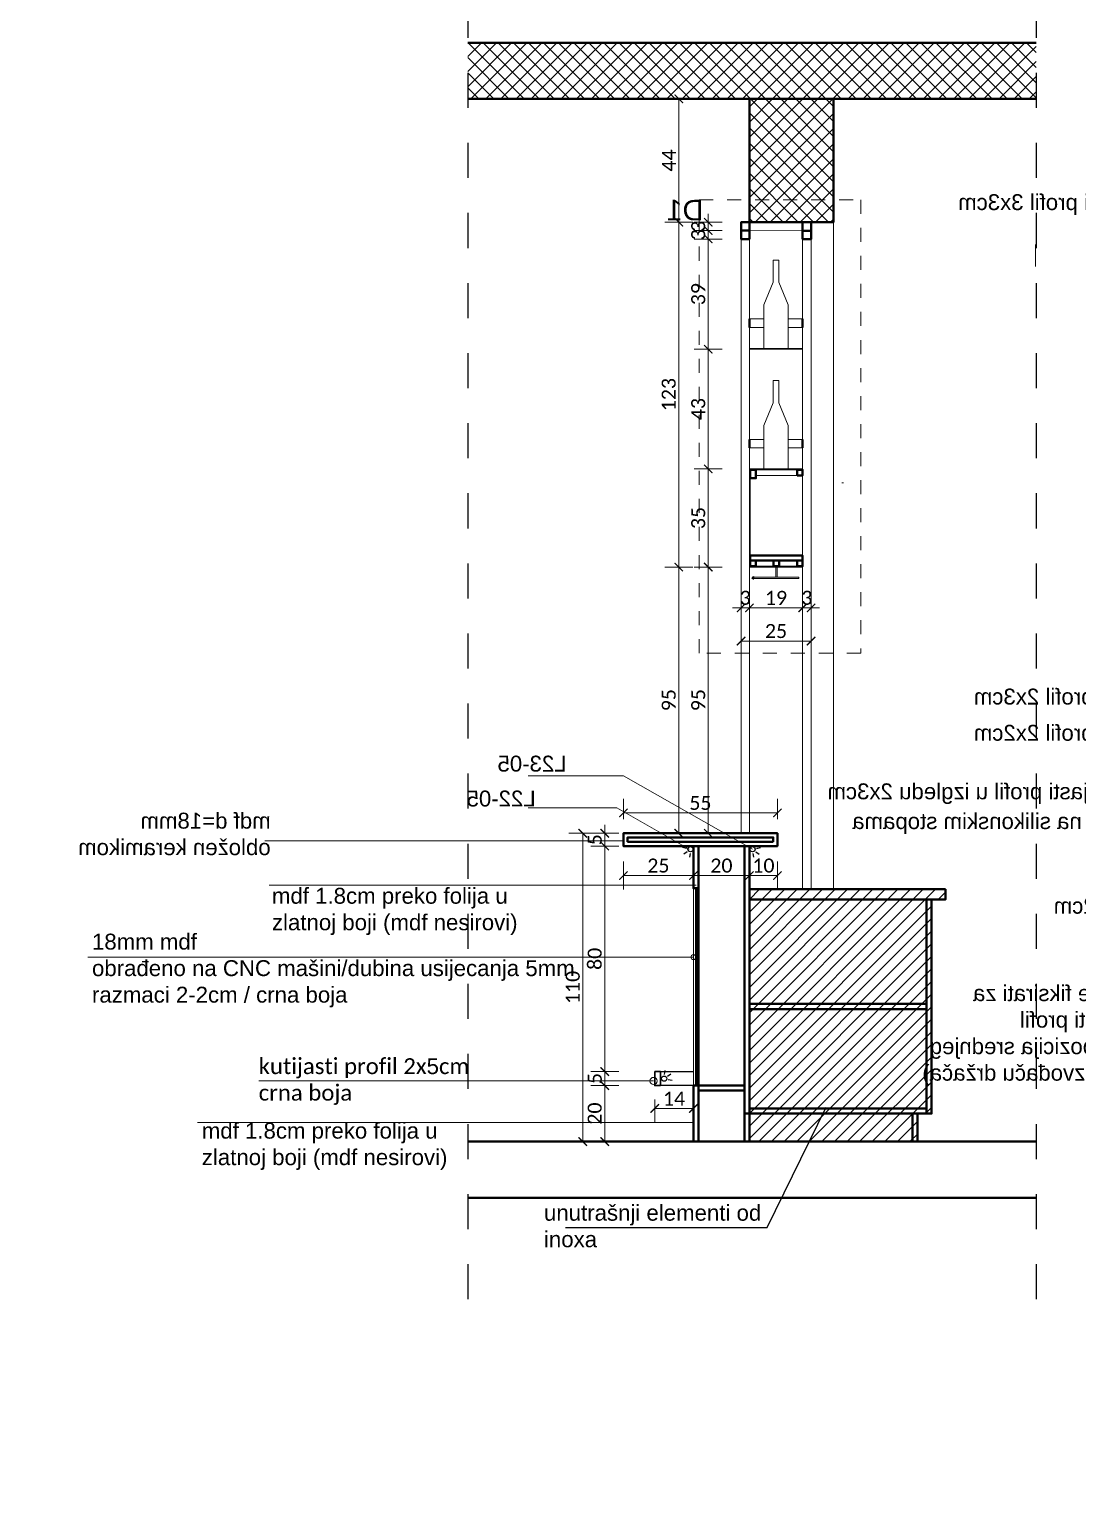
# Model space of a CAD drawing. Header units: centimetres. Extents: x -26724 to 60145, y -23645 to 6771.
# Drawn here: x -367 to 7, y 256 to 783 of the extents above; entities that cross this region are included whole.
import ezdxf

# ---------------------------------------------------------------- set-up
doc = ezdxf.new("R2010")
doc.units = ezdxf.units.CM
doc.linetypes.add('DALEKOVOD_VN', pattern=[5, 2.5, -2.5])
for name, color, linetype, lineweight in [('2.IZGLED', 7, 'Continuous', 13), ('4.KOTE', 88, 'Continuous', 15), ('zid', 7, 'Continuous', 40)]:
    doc.layers.add(name, color=color, linetype=linetype, lineweight=lineweight)
doc.layers.add('3.IZGLED 2', color=7, linetype='Continuous', lineweight=9, true_color=0x4a4a4a)
doc.layers.add('IZGLED 2', color=253, linetype='Continuous', lineweight=9, true_color=0x828282)
doc.layers.add('tekst', color=7, linetype='Continuous')
doc.layers.add('tekst @ 50', color=7, linetype='Continuous')
doc.styles.add('Notes', font='arial.ttf', dxfattribs={"height": 3})
doc.styles.get("Standard").update_dxf_attribs({"font": 'calibri.ttf'})
doc.dimstyles.new('ja 1 30 izgledi zidova', dxfattribs={"dimtxt": 5, "dimasz": 3, "dimexe": 5, "dimexo": 5, "dimgap": 1, "dimtad": 1, "dimdec": 0, "dimtxsty": 'Standard', "dimblk": 'ARCHTICK', "dimcen": 2.5, "dimclrd": 256, "dimclrt": 7, "dimadec": 0, "dimazin": 0, "dimtfac": 1, "dimtdec": 0, "dimtix": 1, "dimtmove": 1, "dimatfit": 3, "dimldrblk": 'ARCHTICK', "dimfxl": 5, "dimfxlon": 1, "dimlwd": 0, "dimlwe": 9, "dimarcsym": 0})
doc.dimstyles.new('ja 1 50', dxfattribs={"dimtxt": 10, "dimasz": 5, "dimexe": 5, "dimexo": 5, "dimgap": 1, "dimtad": 1, "dimdec": 0, "dimtxsty": 'Standard', "dimblk": 'ARCHTICK', "dimcen": 2.5, "dimclrd": 256, "dimclrt": 7, "dimadec": 0, "dimazin": 0, "dimtfac": 1, "dimtdec": 0, "dimtix": 1, "dimtmove": 1, "dimatfit": 3, "dimldrblk": 'ARCHTICK', "dimfxl": 10, "dimfxlon": 1, "dimlwd": 0, "dimlwe": 9, "dimarcsym": 0})
pattern_1 = [(45, (1527.2063, 0), (-2.694077, 2.694077), []), (135, (1527.2063, 0), (-2.694077, -2.694077), [])]

# ---------------------------------------------------------------- blocks, each defined once
blk = doc.blocks.new('_ArchTick')
at = {"color": 0, "linetype": 'ByBlock', "const_width": 0.15}
blk.add_lwpolyline([(-0.5, -0.5), (0.5, 0.5)], dxfattribs=at)
blk = doc.blocks.new('*D625')
at = {"layer": '4.KOTE', "color": 0, "lineweight": 9, "transparency": 16777216}
for p, q in [((-129.96, 591.26), (-139.96, 591.26)), ((-129.96, 496.29), (-139.96, 496.29))]:
    blk.add_line(p, q, dxfattribs=at)
at = {"layer": '4.KOTE', "lineweight": 0, "transparency": 16777216}
blk.add_line((-134.96, 496.29), (-134.96, 591.26), dxfattribs=at)
at = {"layer": 'Defpoints', "color": 0, "transparency": 16777216}
for p in [(-134.96, 591.26), (-107.56, 591.26), (-109.73, 496.29)]:
    blk.add_point(p, dxfattribs=at)
at = {"layer": '4.KOTE', "lineweight": 0, "transparency": 16777216, "xscale": 3, "yscale": 3, "zscale": 3}
for p, rotation in [((-134.96, 591.26), 90), ((-134.96, 496.29), 270)]:
    blk.add_blockref('_ArchTick', p, dxfattribs=dict(at, rotation=rotation))
at = {"layer": '4.KOTE', "color": 7, "transparency": 16777216, "insert": (-138.53, 543.78), "char_height": 5, "attachment_point": 5, "rotation": 90}
blk.add_mtext('95', dxfattribs=at)
blk = doc.blocks.new('*D626')
at = {"layer": '4.KOTE', "color": 0, "lineweight": 9, "transparency": 16777216}
for p, q in [((-129.96, 714.29), (-139.96, 714.29)), ((-129.96, 591.26), (-139.96, 591.26))]:
    blk.add_line(p, q, dxfattribs=at)
at = {"layer": '4.KOTE', "lineweight": 0, "transparency": 16777216}
blk.add_line((-134.96, 591.26), (-134.96, 714.29), dxfattribs=at)
at = {"layer": 'Defpoints', "color": 0, "transparency": 16777216}
for p in [(-134.96, 714.29), (-112.73, 714.29), (-107.56, 591.26)]:
    blk.add_point(p, dxfattribs=at)
at = {"layer": '4.KOTE', "lineweight": 0, "transparency": 16777216, "xscale": 3, "yscale": 3, "zscale": 3}
for p, rotation in [((-134.96, 714.29), 90), ((-134.96, 591.26), 270)]:
    blk.add_blockref('_ArchTick', p, dxfattribs=dict(at, rotation=rotation))
at = {"layer": '4.KOTE', "color": 7, "transparency": 16777216, "insert": (-138.53, 652.78), "char_height": 5, "attachment_point": 5, "rotation": 90}
blk.add_mtext('123', dxfattribs=at)
blk = doc.blocks.new('*D627')
at = {"layer": '4.KOTE', "color": 0, "lineweight": 9, "transparency": 16777216}
for p, q in [((-134.96, 758.29), (-139.96, 758.29)), ((-129.96, 714.29), (-139.96, 714.29))]:
    blk.add_line(p, q, dxfattribs=at)
at = {"layer": '4.KOTE', "lineweight": 0, "transparency": 16777216}
blk.add_line((-134.96, 714.29), (-134.96, 758.29), dxfattribs=at)
at = {"layer": 'Defpoints', "color": 0, "transparency": 16777216}
for p in [(-134.96, 758.29), (-130.42, 758.29), (-112.73, 714.29)]:
    blk.add_point(p, dxfattribs=at)
at = {"layer": '4.KOTE', "lineweight": 0, "transparency": 16777216, "xscale": 3, "yscale": 3, "zscale": 3}
for p, rotation in [((-134.96, 758.29), 90), ((-134.96, 714.29), 270)]:
    blk.add_blockref('_ArchTick', p, dxfattribs=dict(at, rotation=rotation))
at = {"layer": '4.KOTE', "color": 7, "transparency": 16777216, "insert": (-138.48, 736.29), "char_height": 5, "attachment_point": 5, "rotation": 90}
blk.add_mtext('44', dxfattribs=at)
blk = doc.blocks.new('*D624')
at = {"layer": '4.KOTE', "color": 0, "lineweight": 9, "transparency": 16777216}
for p, q in [((-166.38, 496.29), (-156.38, 496.29)), ((-166.38, 491.69), (-156.38, 491.69))]:
    blk.add_line(p, q, dxfattribs=at)
at = {"layer": '4.KOTE', "lineweight": 0, "transparency": 16777216}
for p, q in [((-161.38, 496.29), (-161.38, 499.29)), ((-161.38, 496.29), (-161.38, 491.69)), ((-161.38, 491.69), (-161.38, 488.69))]:
    blk.add_line(p, q, dxfattribs=at)
at = {"layer": 'Defpoints', "color": 0, "transparency": 16777216}
for p in [(-181.15, 496.29), (-180.4, 491.69), (-161.38, 491.69)]:
    blk.add_point(p, dxfattribs=at)
at = {"layer": '4.KOTE', "lineweight": 0, "transparency": 16777216, "xscale": 3, "yscale": 3, "zscale": 3}
for p, rotation in [((-161.38, 496.29), 270), ((-161.38, 491.69), 90)]:
    blk.add_blockref('_ArchTick', p, dxfattribs=dict(at, rotation=rotation))
at = {"layer": '4.KOTE', "color": 7, "transparency": 16777216, "insert": (-164.92, 493.99), "char_height": 5, "attachment_point": 5, "rotation": 90}
blk.add_mtext('5', dxfattribs=at)
blk = doc.blocks.new('*D628')
at = {"layer": '4.KOTE', "color": 0, "lineweight": 9, "transparency": 16777216}
for p, q in [((-154.73, 501.29), (-154.73, 508.56)), ((-99.73, 501.29), (-99.73, 508.56))]:
    blk.add_line(p, q, dxfattribs=at)
at = {"layer": '4.KOTE', "lineweight": 0, "transparency": 16777216}
blk.add_line((-154.73, 503.56), (-99.73, 503.56), dxfattribs=at)
at = {"layer": 'Defpoints', "color": 0, "transparency": 16777216}
for p in [(-99.73, 503.56), (-154.73, 496.29), (-99.73, 496.29)]:
    blk.add_point(p, dxfattribs=at)
at = {"layer": '4.KOTE', "lineweight": 0, "transparency": 16777216, "xscale": 3, "yscale": 3, "zscale": 3, "rotation": 180}
blk.add_blockref('_ArchTick', (-154.73, 503.56), dxfattribs=at)
at = {"layer": '4.KOTE', "lineweight": 0, "transparency": 16777216, "xscale": 3, "yscale": 3, "zscale": 3}
blk.add_blockref('_ArchTick', (-99.73, 503.56), dxfattribs=at)
at = {"layer": '4.KOTE', "color": 7, "transparency": 16777216, "insert": (-127.23, 507.1), "char_height": 5, "attachment_point": 5}
blk.add_mtext('55', dxfattribs=at)
blk = doc.blocks.new('*D629')
at = {"layer": '4.KOTE', "color": 0, "lineweight": 9, "transparency": 16777216}
for p, q in [((-159.73, 491.69), (-166.38, 491.69)), ((-156.38, 411.29), (-166.38, 411.29))]:
    blk.add_line(p, q, dxfattribs=at)
at = {"layer": '4.KOTE', "lineweight": 0, "transparency": 16777216}
blk.add_line((-161.38, 491.69), (-161.38, 411.29), dxfattribs=at)
at = {"layer": 'Defpoints', "color": 0, "transparency": 16777216}
for p in [(-154.73, 491.69), (-161.38, 411.29), (-143.53, 411.29)]:
    blk.add_point(p, dxfattribs=at)
at = {"layer": '4.KOTE', "lineweight": 0, "transparency": 16777216, "xscale": 3, "yscale": 3, "zscale": 3}
for p, rotation in [((-161.38, 491.69), 90), ((-161.38, 411.29), 270)]:
    blk.add_blockref('_ArchTick', p, dxfattribs=dict(at, rotation=rotation))
at = {"layer": '4.KOTE', "color": 7, "transparency": 16777216, "insert": (-164.95, 451.49), "char_height": 5, "attachment_point": 5, "rotation": 90}
blk.add_mtext('80', dxfattribs=at)
blk = doc.blocks.new('*D630')
at = {"layer": '4.KOTE', "color": 0, "lineweight": 9, "transparency": 16777216}
for p, q in [((-156.38, 411.29), (-166.38, 411.29)), ((-156.38, 406.29), (-166.38, 406.29))]:
    blk.add_line(p, q, dxfattribs=at)
at = {"layer": '4.KOTE', "lineweight": 0, "transparency": 16777216}
for p, q in [((-161.38, 411.29), (-161.38, 414.29)), ((-161.38, 411.29), (-161.38, 406.29)), ((-161.38, 406.29), (-161.38, 403.29))]:
    blk.add_line(p, q, dxfattribs=at)
at = {"layer": 'Defpoints', "color": 0, "transparency": 16777216}
for p in [(-143.53, 411.29), (-161.38, 406.29), (-141.53, 406.29)]:
    blk.add_point(p, dxfattribs=at)
at = {"layer": '4.KOTE', "lineweight": 0, "transparency": 16777216, "xscale": 3, "yscale": 3, "zscale": 3}
for p, rotation in [((-161.38, 411.29), 270), ((-161.38, 406.29), 90)]:
    blk.add_blockref('_ArchTick', p, dxfattribs=dict(at, rotation=rotation))
at = {"layer": '4.KOTE', "color": 7, "transparency": 16777216, "insert": (-164.92, 408.79), "char_height": 5, "attachment_point": 5, "rotation": 90}
blk.add_mtext('5', dxfattribs=at)
blk = doc.blocks.new('*D631')
at = {"layer": '4.KOTE', "color": 0, "lineweight": 9, "transparency": 16777216}
for p, q in [((-156.38, 406.29), (-166.38, 406.29)), ((-156.38, 386.29), (-166.38, 386.29))]:
    blk.add_line(p, q, dxfattribs=at)
at = {"layer": '4.KOTE', "lineweight": 0, "transparency": 16777216}
blk.add_line((-161.38, 406.29), (-161.38, 386.29), dxfattribs=at)
at = {"layer": 'Defpoints', "color": 0, "transparency": 16777216}
for p in [(-141.53, 406.29), (-161.38, 386.29), (-141.53, 386.29)]:
    blk.add_point(p, dxfattribs=at)
at = {"layer": '4.KOTE', "lineweight": 0, "transparency": 16777216, "xscale": 3, "yscale": 3, "zscale": 3}
for p, rotation in [((-161.38, 406.29), 90), ((-161.38, 386.29), 270)]:
    blk.add_blockref('_ArchTick', p, dxfattribs=dict(at, rotation=rotation))
at = {"layer": '4.KOTE', "color": 7, "transparency": 16777216, "insert": (-164.95, 396.29), "char_height": 5, "attachment_point": 5, "rotation": 90}
blk.add_mtext('20', dxfattribs=at)
blk = doc.blocks.new('*D632')
at = {"layer": '4.KOTE', "color": 0, "lineweight": 9, "transparency": 16777216}
for p, q in [((-143.53, 401.29), (-143.53, 393.12)), ((-129.73, 400.13), (-129.73, 393.12))]:
    blk.add_line(p, q, dxfattribs=at)
at = {"layer": '4.KOTE', "lineweight": 0, "transparency": 16777216}
blk.add_line((-143.53, 398.12), (-129.73, 398.12), dxfattribs=at)
at = {"layer": 'Defpoints', "color": 0, "transparency": 16777216}
for p in [(-143.53, 406.29), (-129.73, 405.13), (-129.73, 398.12)]:
    blk.add_point(p, dxfattribs=at)
at = {"layer": '4.KOTE', "lineweight": 0, "transparency": 16777216, "xscale": 3, "yscale": 3, "zscale": 3, "rotation": 180}
blk.add_blockref('_ArchTick', (-143.53, 398.12), dxfattribs=at)
at = {"layer": '4.KOTE', "lineweight": 0, "transparency": 16777216, "xscale": 3, "yscale": 3, "zscale": 3}
blk.add_blockref('_ArchTick', (-129.73, 398.12), dxfattribs=at)
at = {"layer": '4.KOTE', "color": 7, "transparency": 16777216, "insert": (-136.63, 401.64), "char_height": 5, "attachment_point": 5}
blk.add_mtext('14', dxfattribs=at)
blk = doc.blocks.new('*D633')
at = {"layer": '4.KOTE', "color": 0, "lineweight": 9, "transparency": 16777216}
for p, q in [((-154.73, 486.19), (-154.73, 476.19)), ((-129.73, 481.94), (-129.73, 476.19))]:
    blk.add_line(p, q, dxfattribs=at)
at = {"layer": '4.KOTE', "lineweight": 0, "transparency": 16777216}
blk.add_line((-154.73, 481.19), (-129.73, 481.19), dxfattribs=at)
at = {"layer": 'Defpoints', "color": 0, "transparency": 16777216}
for p in [(-154.73, 491.69), (-129.73, 486.94), (-129.73, 481.19)]:
    blk.add_point(p, dxfattribs=at)
at = {"layer": '4.KOTE', "lineweight": 0, "transparency": 16777216, "xscale": 3, "yscale": 3, "zscale": 3, "rotation": 180}
blk.add_blockref('_ArchTick', (-154.73, 481.19), dxfattribs=at)
at = {"layer": '4.KOTE', "lineweight": 0, "transparency": 16777216, "xscale": 3, "yscale": 3, "zscale": 3}
blk.add_blockref('_ArchTick', (-129.73, 481.19), dxfattribs=at)
at = {"layer": '4.KOTE', "color": 7, "transparency": 16777216, "insert": (-142.23, 484.75), "char_height": 5, "attachment_point": 5}
blk.add_mtext('25', dxfattribs=at)
blk = doc.blocks.new('*D634')
at = {"layer": '4.KOTE', "color": 0, "lineweight": 9, "transparency": 16777216}
for p, q in [((-129.73, 481.94), (-129.73, 476.19)), ((-109.73, 481.19), (-109.73, 476.19))]:
    blk.add_line(p, q, dxfattribs=at)
at = {"layer": '4.KOTE', "lineweight": 0, "transparency": 16777216}
blk.add_line((-129.73, 481.19), (-109.73, 481.19), dxfattribs=at)
at = {"layer": 'Defpoints', "color": 0, "transparency": 16777216}
for p in [(-129.73, 486.94), (-109.73, 485.68), (-109.73, 481.19)]:
    blk.add_point(p, dxfattribs=at)
at = {"layer": '4.KOTE', "lineweight": 0, "transparency": 16777216, "xscale": 3, "yscale": 3, "zscale": 3, "rotation": 180}
blk.add_blockref('_ArchTick', (-129.73, 481.19), dxfattribs=at)
at = {"layer": '4.KOTE', "lineweight": 0, "transparency": 16777216, "xscale": 3, "yscale": 3, "zscale": 3}
blk.add_blockref('_ArchTick', (-109.73, 481.19), dxfattribs=at)
at = {"layer": '4.KOTE', "color": 7, "transparency": 16777216, "insert": (-119.73, 484.75), "char_height": 5, "attachment_point": 5}
blk.add_mtext('20', dxfattribs=at)
blk = doc.blocks.new('*D635')
at = {"layer": '4.KOTE', "color": 0, "lineweight": 9, "transparency": 16777216}
for p, q in [((-99.73, 486.19), (-99.73, 476.19)), ((-109.73, 481.19), (-109.73, 476.19))]:
    blk.add_line(p, q, dxfattribs=at)
at = {"layer": '4.KOTE', "lineweight": 0, "transparency": 16777216}
blk.add_line((-109.73, 481.19), (-99.73, 481.19), dxfattribs=at)
at = {"layer": 'Defpoints', "color": 0, "transparency": 16777216}
for p in [(-99.73, 491.69), (-109.73, 485.68), (-99.73, 481.19)]:
    blk.add_point(p, dxfattribs=at)
at = {"layer": '4.KOTE', "lineweight": 0, "transparency": 16777216, "xscale": 3, "yscale": 3, "zscale": 3, "rotation": 180}
blk.add_blockref('_ArchTick', (-109.73, 481.19), dxfattribs=at)
at = {"layer": '4.KOTE', "lineweight": 0, "transparency": 16777216, "xscale": 3, "yscale": 3, "zscale": 3}
blk.add_blockref('_ArchTick', (-99.73, 481.19), dxfattribs=at)
at = {"layer": '4.KOTE', "color": 7, "transparency": 16777216, "insert": (-104.73, 484.75), "char_height": 5, "attachment_point": 5}
blk.add_mtext('10', dxfattribs=at)
blk = doc.blocks.new('*D636')
at = {"layer": '4.KOTE', "lineweight": 0, "transparency": 16777216}
for p, q in [((-112.73, 576.7), (-115.73, 576.7)), ((-112.73, 576.7), (-109.73, 576.7)), ((-109.73, 576.7), (-106.73, 576.7))]:
    blk.add_line(p, q, dxfattribs=at)
at = {"layer": '4.KOTE', "color": 0, "lineweight": 9, "transparency": 16777216}
for p, q in [((-112.73, 576.7), (-112.73, 571.7)), ((-109.73, 576.7), (-109.73, 571.7))]:
    blk.add_line(p, q, dxfattribs=at)
at = {"layer": 'Defpoints', "color": 0, "transparency": 16777216}
for p in [(-112.73, 580.5), (-109.73, 580.5), (-109.73, 576.7)]:
    blk.add_point(p, dxfattribs=at)
at = {"layer": '4.KOTE', "lineweight": 0, "transparency": 16777216, "xscale": 3, "yscale": 3, "zscale": 3}
blk.add_blockref('_ArchTick', (-112.73, 576.7), dxfattribs=at)
at = {"layer": '4.KOTE', "lineweight": 0, "transparency": 16777216, "xscale": 3, "yscale": 3, "zscale": 3, "rotation": 180}
blk.add_blockref('_ArchTick', (-109.73, 576.7), dxfattribs=at)
at = {"layer": '4.KOTE', "color": 7, "transparency": 16777216, "insert": (-111.23, 580.27), "char_height": 5, "attachment_point": 5}
blk.add_mtext('3', dxfattribs=at)
blk = doc.blocks.new('*D637')
at = {"layer": '4.KOTE', "color": 0, "lineweight": 9, "transparency": 16777216}
for p, q in [((-109.73, 576.7), (-109.73, 571.7)), ((-90.73, 576.7), (-90.73, 571.7))]:
    blk.add_line(p, q, dxfattribs=at)
at = {"layer": '4.KOTE', "lineweight": 0, "transparency": 16777216}
blk.add_line((-109.73, 576.7), (-90.73, 576.7), dxfattribs=at)
at = {"layer": 'Defpoints', "color": 0, "transparency": 16777216}
for p in [(-109.73, 580.5), (-90.73, 577.5), (-90.73, 576.7)]:
    blk.add_point(p, dxfattribs=at)
at = {"layer": '4.KOTE', "lineweight": 0, "transparency": 16777216, "xscale": 3, "yscale": 3, "zscale": 3, "rotation": 180}
blk.add_blockref('_ArchTick', (-109.73, 576.7), dxfattribs=at)
at = {"layer": '4.KOTE', "lineweight": 0, "transparency": 16777216, "xscale": 3, "yscale": 3, "zscale": 3}
blk.add_blockref('_ArchTick', (-90.73, 576.7), dxfattribs=at)
at = {"layer": '4.KOTE', "color": 7, "transparency": 16777216, "insert": (-100.23, 580.27), "char_height": 5, "attachment_point": 5}
blk.add_mtext('19', dxfattribs=at)
blk = doc.blocks.new('*D638')
at = {"layer": '4.KOTE', "lineweight": 0, "transparency": 16777216}
for p, q in [((-90.73, 576.7), (-93.73, 576.7)), ((-90.73, 576.7), (-87.73, 576.7)), ((-87.73, 576.7), (-84.73, 576.7))]:
    blk.add_line(p, q, dxfattribs=at)
at = {"layer": '4.KOTE', "color": 0, "lineweight": 9, "transparency": 16777216}
for p, q in [((-90.73, 576.7), (-90.73, 571.7)), ((-87.73, 576.7), (-87.73, 571.7))]:
    blk.add_line(p, q, dxfattribs=at)
at = {"layer": 'Defpoints', "color": 0, "transparency": 16777216}
for p in [(-90.73, 577.5), (-87.73, 577.56), (-87.73, 576.7)]:
    blk.add_point(p, dxfattribs=at)
at = {"layer": '4.KOTE', "lineweight": 0, "transparency": 16777216, "xscale": 3, "yscale": 3, "zscale": 3}
blk.add_blockref('_ArchTick', (-90.73, 576.7), dxfattribs=at)
at = {"layer": '4.KOTE', "lineweight": 0, "transparency": 16777216, "xscale": 3, "yscale": 3, "zscale": 3, "rotation": 180}
blk.add_blockref('_ArchTick', (-87.73, 576.7), dxfattribs=at)
at = {"layer": '4.KOTE', "color": 7, "transparency": 16777216, "insert": (-89.23, 580.27), "char_height": 5, "attachment_point": 5}
blk.add_mtext('3', dxfattribs=at)
blk = doc.blocks.new('*D639')
at = {"layer": '4.KOTE', "color": 0, "lineweight": 9, "transparency": 16777216}
for p, q in [((-112.73, 564.85), (-112.73, 569.85)), ((-87.73, 564.85), (-87.73, 569.85))]:
    blk.add_line(p, q, dxfattribs=at)
at = {"layer": '4.KOTE', "lineweight": 0, "transparency": 16777216}
blk.add_line((-87.73, 564.85), (-112.73, 564.85), dxfattribs=at)
at = {"layer": 'Defpoints', "color": 0, "transparency": 16777216}
for p in [(-112.73, 564.85), (-112.73, 560.27), (-87.73, 560.27)]:
    blk.add_point(p, dxfattribs=at)
at = {"layer": '4.KOTE', "lineweight": 0, "transparency": 16777216, "xscale": 3, "yscale": 3, "zscale": 3, "rotation": 180}
blk.add_blockref('_ArchTick', (-112.73, 564.85), dxfattribs=at)
at = {"layer": '4.KOTE', "lineweight": 0, "transparency": 16777216, "xscale": 3, "yscale": 3, "zscale": 3}
blk.add_blockref('_ArchTick', (-87.73, 564.85), dxfattribs=at)
at = {"layer": '4.KOTE', "color": 7, "transparency": 16777216, "insert": (-100.23, 568.41), "char_height": 5, "attachment_point": 5}
blk.add_mtext('25', dxfattribs=at)
blk = doc.blocks.new('*D640')
at = {"layer": '4.KOTE', "color": 0, "lineweight": 9, "transparency": 16777216}
for p, q in [((-119.43, 626.26), (-129.43, 626.26)), ((-119.43, 591.26), (-129.43, 591.26))]:
    blk.add_line(p, q, dxfattribs=at)
at = {"layer": '4.KOTE', "lineweight": 0, "transparency": 16777216}
blk.add_line((-124.43, 591.26), (-124.43, 626.26), dxfattribs=at)
at = {"layer": 'Defpoints', "color": 0, "transparency": 16777216}
for p in [(-124.43, 626.26), (-109.73, 626.26), (-109.73, 591.26)]:
    blk.add_point(p, dxfattribs=at)
at = {"layer": '4.KOTE', "lineweight": 0, "transparency": 16777216, "xscale": 3, "yscale": 3, "zscale": 3}
for p, rotation in [((-124.43, 626.26), 90), ((-124.43, 591.26), 270)]:
    blk.add_blockref('_ArchTick', p, dxfattribs=dict(at, rotation=rotation))
at = {"layer": '4.KOTE', "color": 7, "transparency": 16777216, "insert": (-127.99, 608.76), "char_height": 5, "attachment_point": 5, "rotation": 90}
blk.add_mtext('35', dxfattribs=at)
blk = doc.blocks.new('*D641')
at = {"layer": '4.KOTE', "color": 0, "lineweight": 9, "transparency": 16777216}
for p, q in [((-119.43, 668.96), (-129.43, 668.96)), ((-119.43, 626.26), (-129.43, 626.26))]:
    blk.add_line(p, q, dxfattribs=at)
at = {"layer": '4.KOTE', "lineweight": 0, "transparency": 16777216}
blk.add_line((-124.43, 626.26), (-124.43, 668.96), dxfattribs=at)
at = {"layer": 'Defpoints', "color": 0, "transparency": 16777216}
for p in [(-124.43, 668.96), (-109.73, 668.96), (-109.73, 626.26)]:
    blk.add_point(p, dxfattribs=at)
at = {"layer": '4.KOTE', "lineweight": 0, "transparency": 16777216, "xscale": 3, "yscale": 3, "zscale": 3}
for p, rotation in [((-124.43, 668.96), 90), ((-124.43, 626.26), 270)]:
    blk.add_blockref('_ArchTick', p, dxfattribs=dict(at, rotation=rotation))
at = {"layer": '4.KOTE', "color": 7, "transparency": 16777216, "insert": (-127.99, 647.61), "char_height": 5, "attachment_point": 5, "rotation": 90}
blk.add_mtext('43', dxfattribs=at)
blk = doc.blocks.new('*D642')
at = {"layer": '4.KOTE', "lineweight": 0, "transparency": 16777216}
for p, q in [((-124.43, 714.29), (-124.43, 717.29)), ((-124.43, 714.29), (-124.43, 711.29)), ((-124.43, 711.29), (-124.43, 708.29))]:
    blk.add_line(p, q, dxfattribs=at)
at = {"layer": '4.KOTE', "color": 0, "lineweight": 9, "transparency": 16777216}
for p, q in [((-119.43, 714.29), (-129.43, 714.29)), ((-119.43, 711.29), (-129.43, 711.29))]:
    blk.add_line(p, q, dxfattribs=at)
at = {"layer": 'Defpoints', "color": 0, "transparency": 16777216}
for p in [(-112.73, 714.29), (-124.43, 711.29), (-112.73, 711.29)]:
    blk.add_point(p, dxfattribs=at)
at = {"layer": '4.KOTE', "lineweight": 0, "transparency": 16777216, "xscale": 3, "yscale": 3, "zscale": 3}
for p, rotation in [((-124.43, 714.29), 270), ((-124.43, 711.29), 90)]:
    blk.add_blockref('_ArchTick', p, dxfattribs=dict(at, rotation=rotation))
at = {"layer": '4.KOTE', "color": 7, "transparency": 16777216, "insert": (-127.99, 712.79), "char_height": 5, "attachment_point": 5, "rotation": 90}
blk.add_mtext('3', dxfattribs=at)
blk = doc.blocks.new('*D643')
at = {"layer": '4.KOTE', "color": 0, "lineweight": 9, "transparency": 16777216}
for p, q in [((-119.43, 591.26), (-129.43, 591.26)), ((-119.43, 496.29), (-129.43, 496.29))]:
    blk.add_line(p, q, dxfattribs=at)
at = {"layer": '4.KOTE', "lineweight": 0, "transparency": 16777216}
blk.add_line((-124.43, 591.26), (-124.43, 496.29), dxfattribs=at)
at = {"layer": 'Defpoints', "color": 0, "transparency": 16777216}
for p in [(-109.73, 591.26), (-124.43, 496.29), (-112.73, 496.29)]:
    blk.add_point(p, dxfattribs=at)
at = {"layer": '4.KOTE', "lineweight": 0, "transparency": 16777216, "xscale": 3, "yscale": 3, "zscale": 3}
for p, rotation in [((-124.43, 591.26), 90), ((-124.43, 496.29), 270)]:
    blk.add_blockref('_ArchTick', p, dxfattribs=dict(at, rotation=rotation))
at = {"layer": '4.KOTE', "color": 7, "transparency": 16777216, "insert": (-127.99, 543.78), "char_height": 5, "attachment_point": 5, "rotation": 90}
blk.add_mtext('95', dxfattribs=at)
blk = doc.blocks.new('*D703')
at = {"layer": '4.KOTE', "lineweight": 0, "transparency": 16777216}
for p, q in [((-124.43, 711.29), (-124.43, 714.29)), ((-124.43, 711.29), (-124.43, 708.29)), ((-124.43, 708.29), (-124.43, 705.29))]:
    blk.add_line(p, q, dxfattribs=at)
at = {"layer": '4.KOTE', "color": 0, "lineweight": 9, "transparency": 16777216}
for p, q in [((-119.43, 711.29), (-129.43, 711.29)), ((-119.43, 708.29), (-129.43, 708.29))]:
    blk.add_line(p, q, dxfattribs=at)
at = {"layer": 'Defpoints', "color": 0, "transparency": 16777216}
for p in [(-124.43, 708.29), (-112.73, 711.29), (-112.73, 708.29)]:
    blk.add_point(p, dxfattribs=at)
at = {"layer": '4.KOTE', "lineweight": 0, "transparency": 16777216, "xscale": 3, "yscale": 3, "zscale": 3}
for p, rotation in [((-124.43, 711.29), 270), ((-124.43, 708.29), 90)]:
    blk.add_blockref('_ArchTick', p, dxfattribs=dict(at, rotation=rotation))
at = {"layer": '4.KOTE', "color": 7, "transparency": 16777216, "insert": (-127.99, 709.79), "char_height": 5, "attachment_point": 5, "rotation": 90}
blk.add_mtext('3', dxfattribs=at)
blk = doc.blocks.new('*D704')
at = {"layer": '4.KOTE', "color": 0, "lineweight": 9, "transparency": 16777216}
for p, q in [((-119.43, 708.29), (-129.43, 708.29)), ((-124.43, 668.96), (-129.43, 668.96))]:
    blk.add_line(p, q, dxfattribs=at)
at = {"layer": '4.KOTE', "lineweight": 0, "transparency": 16777216}
blk.add_line((-124.43, 708.29), (-124.43, 668.96), dxfattribs=at)
at = {"layer": 'Defpoints', "color": 0, "transparency": 16777216}
for p in [(-112.73, 708.29), (-124.43, 668.96), (-120.63, 668.96)]:
    blk.add_point(p, dxfattribs=at)
at = {"layer": '4.KOTE', "lineweight": 0, "transparency": 16777216, "xscale": 3, "yscale": 3, "zscale": 3}
for p, rotation in [((-124.43, 708.29), 90), ((-124.43, 668.96), 270)]:
    blk.add_blockref('_ArchTick', p, dxfattribs=dict(at, rotation=rotation))
at = {"layer": '4.KOTE', "color": 7, "transparency": 16777216, "insert": (-127.99, 688.63), "char_height": 5, "attachment_point": 5, "rotation": 90}
blk.add_mtext('39', dxfattribs=at)
blk = doc.blocks.new('*D784')
at = {"layer": '4.KOTE', "color": 0, "lineweight": 9, "transparency": 16777216}
for p, q in [((-164.22, 496.29), (-174.22, 496.29)), ((-164.22, 386.29), (-174.22, 386.29))]:
    blk.add_line(p, q, dxfattribs=at)
at = {"layer": '4.KOTE', "lineweight": 0, "transparency": 16777216}
blk.add_line((-169.22, 496.29), (-169.22, 386.29), dxfattribs=at)
at = {"layer": 'Defpoints', "color": 0, "transparency": 16777216}
for p in [(-154.73, 496.29), (-169.22, 386.29), (-146.26, 386.29)]:
    blk.add_point(p, dxfattribs=at)
at = {"layer": '4.KOTE', "lineweight": 0, "transparency": 16777216, "xscale": 3, "yscale": 3, "zscale": 3}
for p, rotation in [((-169.22, 496.29), 90), ((-169.22, 386.29), 270)]:
    blk.add_blockref('_ArchTick', p, dxfattribs=dict(at, rotation=rotation))
at = {"layer": '4.KOTE', "color": 7, "transparency": 16777216, "insert": (-172.78, 441.29), "char_height": 5, "attachment_point": 5, "rotation": 90}
blk.add_mtext('110', dxfattribs=at)
blk = doc.blocks.new('*D1820')
at = {"layer": '4.KOTE', "color": 0, "lineweight": 9, "transparency": 16777216}
for p, q in [((-12416.28, 713.89), (-12431.28, 713.89)), ((-12416.28, 573.89), (-12431.28, 573.89))]:
    blk.add_line(p, q, dxfattribs=at)
at = {"layer": '4.KOTE', "lineweight": 0, "transparency": 16777216}
blk.add_line((-12426.28, 713.89), (-12426.28, 573.89), dxfattribs=at)
at = {"layer": 'Defpoints', "color": 0, "transparency": 16777216}
for p in [(-12402.55, 713.89), (-12426.28, 573.89), (0, 573.89, 13.5)]:
    blk.add_point(p, dxfattribs=at)
at = {"layer": '4.KOTE', "lineweight": 0, "transparency": 16777216, "xscale": 5, "yscale": 5, "zscale": 5}
for p, rotation in [((-12426.28, 713.89), 90), ((-12426.28, 573.89), 270)]:
    blk.add_blockref('_ArchTick', p, dxfattribs=dict(at, rotation=rotation))
at = {"layer": '4.KOTE', "color": 7, "transparency": 16777216, "insert": (-12432.4, 643.89), "char_height": 10, "attachment_point": 5, "rotation": 90}
blk.add_mtext('140', dxfattribs=at)
blk = doc.blocks.new('*D2077')
at = {"layer": '4.KOTE', "color": 0, "lineweight": 9, "transparency": 16777216}
for p, q in [((-6446.34, 430.41), (-6461.34, 430.41)), ((-6454.61, 258.9), (-6451.34, 258.9))]:
    blk.add_line(p, q, dxfattribs=at)
at = {"layer": '4.KOTE', "lineweight": 0, "transparency": 16777216}
blk.add_line((-6456.34, 430.41), (-6456.34, 258.9), dxfattribs=at)
at = {"layer": 'Defpoints', "color": 0, "transparency": 16777216}
for p in [(0, 430.41, 13.5), (-6456.35, 258.9, 13.5), (-6456.34, 258.9)]:
    blk.add_point(p, dxfattribs=at)
at = {"layer": '4.KOTE', "lineweight": 0, "transparency": 16777216, "xscale": 5, "yscale": 5, "zscale": 5}
for p, rotation in [((-6456.34, 430.41), 90), ((-6456.34, 258.9), 270)]:
    blk.add_blockref('_ArchTick', p, dxfattribs=dict(at, rotation=rotation))
at = {"layer": '4.KOTE', "color": 7, "transparency": 16777216, "insert": (-6462.42, 344.65), "char_height": 10, "attachment_point": 5, "rotation": 90}
blk.add_mtext('172', dxfattribs=at)
blk = doc.blocks.new('*D2096')
at = {"layer": '4.KOTE', "color": 0, "lineweight": 9, "transparency": 16777216}
for p, q in [((-19851.49, 761.85), (-19866.49, 761.85)), ((-19854.88, 611.85), (-19866.49, 611.85))]:
    blk.add_line(p, q, dxfattribs=at)
at = {"layer": '4.KOTE', "lineweight": 0, "transparency": 16777216}
blk.add_line((-19861.49, 761.85), (-19861.49, 611.85), dxfattribs=at)
at = {"layer": 'Defpoints', "color": 0, "transparency": 16777216}
for p in [(0, 761.85, 13.5), (-19861.49, 611.85), (-19849.98, 611.85, 13.5)]:
    blk.add_point(p, dxfattribs=at)
at = {"layer": '4.KOTE', "lineweight": 0, "transparency": 16777216, "xscale": 5, "yscale": 5, "zscale": 5}
for p, rotation in [((-19861.49, 761.85), 90), ((-19861.49, 611.85), 270)]:
    blk.add_blockref('_ArchTick', p, dxfattribs=dict(at, rotation=rotation))
at = {"layer": '4.KOTE', "color": 7, "transparency": 16777216, "insert": (-19867.61, 686.85), "char_height": 10, "attachment_point": 5, "rotation": 90}
blk.add_mtext('150', dxfattribs=at)

msp = doc.modelspace()

# ---------------------------------------------------------------- hatches: boundary and pattern name
at = {"layer": '3.IZGLED 2'}
h = msp.add_hatch(dxfattribs=at)
h.set_pattern_fill('ANSI31', color=256)
h.set_pattern_definition([(45, (1613.2638, 0), (-2.245064, 2.245064), [])])
h.paths.add_polyline_path([(-39.73, 476.29), (-109.73, 476.29), (-109.73, 386.29), (-49.73, 386.29), (-49.73, 396.29), (-44.73, 396.29), (-44.73, 472.69), (-39.73, 472.69)])
at = {"layer": '4.KOTE', "true_color": 0x136734}
h = msp.add_hatch(dxfattribs=at)
h.set_pattern_fill('ANSI37', color=116, scale=1.2)
h.set_pattern_definition(pattern_1)
h.paths.add_polyline_path([(-210.27, 778.29), (-210.27, 758.29), (-7.33, 758.29), (-7.33, 778.29)])
h = msp.add_hatch(dxfattribs=at)
h.set_pattern_fill('ANSI37', color=116, scale=1.2)
h.set_pattern_definition(pattern_1)
h.paths.add_polyline_path([(-79.73, 758.29), (-109.73, 758.29), (-109.73, 722.26), (-79.73, 722.26)])
h.paths.add_polyline_path([(-79.73, 722.26), (-109.73, 722.26), (-109.73, 714.29), (-79.73, 714.29)])

# ---------------------------------------------------------------- linework, layer by layer
at = {"linetype": 'DALEKOVOD_VN', "ltscale": 5}
for p, q in [((-210.27, 842.57, -13.5), (-210.27, 326.53, -13.5)), ((-7.33, 842.57, -13.5), (-7.33, 326.53, -13.5))]:
    msp.add_line(p, q, dxfattribs=at)
at = {"layer": '2.IZGLED'}
for p, q in [((-100.33, 587.64), (-100.33, 591.56)), ((-99.83, 587.64), (-99.83, 591.56)), ((-92.06, 587.14), (-108.34, 587.14)), ((-108.09, 587.64), (-92.06, 587.64)), ((-92.06, 587.14), (-92.06, 587.64)), ((-129.73, 491.69), (-129.73, 406.29))]:
    msp.add_line(p, q, dxfattribs=at)
at = {"layer": '2.IZGLED', "color": 31, "linetype": 'DALEKOVOD_VN', "ltscale": 2, "true_color": 0xfecc66}
msp.add_lwpolyline([(-127.67, 722.26), (-69.99, 722.26), (-69.99, 560.56), (-127.67, 560.56)], close=True, dxfattribs=at)
at = {"layer": '2.IZGLED'}
for points in [[(-99.23, 700.76), (-101.23, 700.76), (-101.23, 692.84), (-104.6, 684.76), (-104.6, 669.26), (-95.85, 669.26), (-95.85, 684.76), (-99.23, 692.84)], [(-99.23, 657.76), (-101.23, 657.76), (-101.23, 649.84), (-104.6, 641.76), (-104.6, 626.26), (-95.85, 626.26), (-95.85, 641.76), (-99.23, 649.84)]]:
    msp.add_lwpolyline(points, close=True, dxfattribs=at)
for points in [[(-109.73, 669.26), (-90.73, 669.26)], [(-90.73, 668.96), (-109.73, 668.96)]]:
    msp.add_lwpolyline(points, dxfattribs=at)
at = {"layer": '2.IZGLED', "color": 85, "true_color": 0x58ba48}
msp.add_lwpolyline([(-90.73, 591.56), (-90.73, 591.26), (-109.73, 591.26), (-109.73, 626.26), (-90.73, 626.26), (-90.73, 625.96), (-109.43, 625.96), (-109.43, 591.56), (-90.73, 591.56)], dxfattribs=at)
at = {"layer": '3.IZGLED 2'}
for p, q in [((-109.73, 711.29), (-90.73, 711.26)), ((-92.73, 623.96), (-107.43, 623.96)), ((-154.73, 516.83), (-188.71, 516.83)), ((-108.64, 490.61), (-154.73, 516.83)), ((-157.07, 505.32), (-188.71, 505.32)), ((-131.21, 490.61), (-157.07, 505.32)), ((-284.91, 407.92), (-143.94, 407.92)), ((-129.73, 393.12), (-306.7, 393.12))]:
    msp.add_line(p, q, dxfattribs=at)
at = {"layer": '3.IZGLED 2', "color": 5}
for p, q in [((-7.56, 698.5), (-7.56, 706.29)), ((-76.2, 621.29, -13.5), (-76.73, 621.29, -13.5))]:
    msp.add_line(p, q, dxfattribs=at)
at = {"layer": '3.IZGLED 2', "color": 143, "true_color": 0x7aafdf}
for p, q in [((-109.73, 679.76), (-104.6, 679.76)), ((-95.85, 679.76), (-90.73, 679.76)), ((-104.6, 676.76), (-109.73, 676.76)), ((-90.73, 676.76), (-95.85, 676.76)), ((-109.73, 636.76), (-104.6, 636.76)), ((-104.6, 633.76), (-109.73, 633.76)), ((-95.85, 636.76), (-90.73, 636.76)), ((-90.73, 633.76), (-95.85, 633.76))]:
    msp.add_line(p, q, dxfattribs=at)
at = {"layer": '3.IZGLED 2'}
for points in [[(-109.73, 496.29), (-109.73, 711.29), (-112.73, 711.29), (-112.73, 496.29)], [(-90.73, 711.26), (-87.73, 711.26), (-87.73, 476.29)], [(-90.73, 476.29), (-90.73, 711.26), (-87.73, 711.26)]]:
    msp.add_lwpolyline(points, dxfattribs=at)
at = {"layer": '3.IZGLED 2', "ltscale": 0.8}
for points in [[(-154.73, 493.6), (-282.77, 493.6)], [(-128.73, 477.72), (-281.23, 477.72)], [(-129.73, 452.1), (-345.96, 452.1)]]:
    msp.add_lwpolyline(points, dxfattribs=at)
at = {"layer": '4.KOTE', "color": 4}
msp.add_lwpolyline([(-79.73, 476.29), (-79.73, 714.29), (-109.73, 714.29), (-109.73, 496.29)], dxfattribs=at)
at = {"layer": '4.KOTE'}
for centre, radius in [((-129.73, 452.1), 0.886), ((-143.94, 407.92), 1.29)]:
    msp.add_circle(centre, radius, dxfattribs=at)
at = {"layer": 'IZGLED 2'}
msp.add_line((-108.36, 587.64), (-108.33, 587.64), dxfattribs=at)
at = {"layer": 'tekst', "lineweight": 25, "ltscale": 50}
msp.add_line((-103.37, 355.62), (-82.3, 398.63), dxfattribs=at)
at = {"layer": 'tekst'}
msp.add_line((-175.33, 355.62), (-103.37, 355.62), dxfattribs=at)
at = {"layer": 'tekst', "ltscale": 0.8}
for points in [[(-132.39, 491.07), (-132.39, 491.07)], [(-106.99, 491.07), (-106.99, 491.07)]]:
    msp.add_lwpolyline(points, dxfattribs=at)
at = {"layer": 'zid'}
for p, q in [((-7.33, 778.29), (-210.27, 778.29)), ((-7.33, 758.29), (-210.27, 758.29)), ((-109.73, 676.76), (-109.73, 679.76)), ((-90.73, 676.76), (-90.73, 679.76)), ((-109.73, 633.76), (-109.73, 636.76)), ((-90.73, 633.76), (-90.73, 636.76)), ((-109.43, 593.56), (-90.73, 593.56)), ((-127.93, 491.69), (-127.93, 406.29)), ((-111.53, 491.69), (-111.53, 406.29)), ((-109.73, 491.69), (-109.73, 386.29)), ((-128.73, 476.69), (-128.73, 406.29)), ((-46.53, 435.39), (-109.73, 435.39)), ((-46.53, 433.59), (-109.73, 433.59)), ((-129.73, 406.29), (-129.73, 386.29)), ((-127.73, 406.29), (-129.73, 406.29)), ((-127.93, 406.29), (-127.93, 386.29)), ((-127.73, 406.29), (-111.53, 406.29)), ((-111.53, 406.29), (-111.53, 386.29)), ((-127.93, 404.49), (-111.53, 404.49)), ((-7.33, 386.29), (-210.27, 386.29)), ((-109.73, 386.29), (-111.53, 386.29)), ((-7.33, 366.29), (-210.27, 366.29))]:
    msp.add_line(p, q, dxfattribs=at)
at = {"layer": 'zid', "lineweight": 25}
for p, q in [((-132.23, 490.89), (-133.61, 491.16)), ((-107.16, 490.89), (-105.78, 491.16)), ((-131.97, 489.72), (-133.1, 488.89)), ((-130.92, 489.11), (-131.08, 487.71)), ((-108.46, 489.11), (-108.3, 487.71)), ((-107.42, 489.72), (-106.29, 488.89)), ((-140, 410.23), (-139.84, 411.63)), ((-138.96, 409.63), (-137.82, 410.46)), ((-138.69, 408.45), (-137.31, 408.18))]:
    msp.add_line(p, q, dxfattribs=at)
at = {"layer": 'zid', "color": 7}
for p, q in [((-39.73, 476.29), (-109.73, 476.29)), ((-39.73, 472.69), (-39.73, 476.29)), ((-39.73, 472.69), (-109.73, 472.69)), ((-46.53, 396.29), (-46.53, 472.69)), ((-44.73, 396.29), (-44.73, 472.69)), ((-44.73, 396.29), (-111.53, 396.29)), ((-46.53, 398.09), (-109.73, 398.09)), ((-51.53, 386.29), (-51.53, 396.29)), ((-49.73, 386.29), (-49.73, 396.29)), ((-127.93, 386.29), (-129.73, 386.29)), ((-44.73, 386.29), (-46.53, 386.29))]:
    msp.add_line(p, q, dxfattribs=at)
at = {"layer": 'zid', "color": 5}
msp.add_line((-129.73, 386.29), (-124.73, 386.29), dxfattribs=at)
at = {"layer": 'zid'}
for points in [[(-109.73, 714.29), (-109.73, 758.29)], [(-109.73, 714.29), (-79.73, 714.29), (-79.73, 758.29)], [(-109.43, 622.96), (-109.43, 625.96), (-107.43, 625.96), (-107.43, 622.96), (-109.43, 622.96)], [(-92.73, 623.96), (-92.73, 625.96), (-90.73, 625.96), (-90.73, 623.96), (-92.73, 623.96)], [(-109.43, 593.56), (-109.43, 595.36), (-90.73, 595.36), (-90.73, 593.56)], [(-109.43, 591.56), (-109.43, 593.56), (-107.43, 593.56), (-107.43, 591.56), (-109.43, 591.56)], [(-101.08, 591.56), (-101.08, 593.56), (-99.08, 593.56), (-99.08, 591.56), (-101.08, 591.56)], [(-92.73, 591.56), (-92.73, 593.56), (-90.73, 593.56), (-90.73, 591.56), (-92.73, 591.56)], [(-153.23, 491.69), (-154.73, 491.69), (-154.73, 496.29), (-99.73, 496.29), (-99.73, 491.69), (-101.23, 491.69)], [(-153.23, 493.19), (-153.23, 494.79), (-101.23, 494.79), (-101.23, 493.19)], [(-101.23, 493.19), (-153.23, 493.19)], [(-101.23, 491.69), (-153.23, 491.69)], [(-101.23, 491.69), (-153.23, 491.69)]]:
    msp.add_lwpolyline(points, dxfattribs=at)
for points in [[(-109.73, 711.29), (-112.73, 711.29), (-112.73, 714.29), (-109.73, 714.29)], [(-90.73, 711.26), (-87.73, 711.26), (-87.73, 714.26), (-90.73, 714.26)], [(-109.73, 708.29), (-112.73, 708.29), (-112.73, 711.29), (-109.73, 711.29)], [(-90.73, 708.23), (-87.73, 708.23), (-87.73, 711.23), (-90.73, 711.23)], [(-127.93, 476.69), (-129.73, 476.69), (-129.73, 491.69), (-127.93, 491.69)]]:
    msp.add_lwpolyline(points, close=True, dxfattribs=at)
at = {"layer": 'zid', "color": 1}
msp.add_lwpolyline([(-39.73, 476.29), (-109.73, 476.29), (-109.73, 386.29), (-49.73, 386.29), (-49.73, 396.29), (-44.73, 396.29), (-44.73, 472.69), (-39.73, 472.69), (-39.73, 476.29)], dxfattribs=at)
at = {"layer": 'zid', "lineweight": 30, "ltscale": 50}
msp.add_lwpolyline([(-143.53, 411.29), (-141.53, 411.29), (-141.53, 406.29), (-143.53, 406.29)], close=True, dxfattribs=at)
at = {"layer": 'zid', "lineweight": 25, "ltscale": 50}
msp.add_lwpolyline([(-129.73, 406.29), (-141.53, 406.29), (-141.53, 411.29), (-129.73, 411.29)], dxfattribs=at)
at = {"layer": 'zid', "color": 5}
msp.add_lwpolyline([(-129.73, 386.29), (-129.73, 391.29)], dxfattribs=at)
at = {"layer": 'zid'}
msp.add_circle((-108.34, 587.39), 0.25, dxfattribs=at)
at = {"layer": 'zid', "lineweight": 25}
for centre in [(-130.75, 490.61), (-108.64, 490.61), (-140.17, 408.74)]:
    msp.add_circle(centre, 0.935, dxfattribs=at)

# ---------------------------------------------------------------- texts
at = {"layer": 'tekst', "char_height": 5.6759, "attachment_point": 1}
for s, width, heights, insert in [('{\\fArial|b0|i0|c238|p34;mdf 1.8cm preko folija u zlatnoj boji (mdf nesirovi)}', 105.8607, [0], (-280.18, 476.83)), ('kutijasti profil 2x{\\fArial|b0|i0|c238|p34;5}cm\\Pcrna boja', 85.1136, [0], (-284.91, 416.05)), ('{\\fArial|b0|i0|c238|p34;mdf 1.8cm preko folija u zlatnoj boji (mdf nesirovi)}', 105.8607, [0], (-305.22, 393.03)), ('{\\fArial|b0|i0|c238|p34;unutrašnji elementi od inoxa} ', 85.1136, [31.53], (-183.07, 363.75))]:
    msp.add_mtext_dynamic_manual_height_columns(s, width=width, gutter_width=12.5, heights=heights, dxfattribs=dict(at, insert=insert))
at = {"layer": 'tekst @ 50', "color": 1, "ltscale": 0.8, "extrusion": (0, 0, -1), "insert": (-126.16, 722.27), "char_height": 7.3734, "attachment_point": 1, "text_direction": (-1, 0, 0), "style": 'Notes'}
msp.add_mtext_dynamic_manual_height_columns('{\\fArial|b0|i0|c238|p34;D1}', width=290.6445, gutter_width=750, heights=[0], dxfattribs=at)
at = {"layer": 'tekst @ 50', "ltscale": 0.8, "extrusion": (0, 0, -1), "attachment_point": 1, "text_direction": (-1, 0, 0), "style": 'Notes'}
for s, insert, char_height in [('{\\fArial|b0|i0|c238|p34;čelični kutijasti profil 3x3cm}', (60.4, 724.28), 5.6759), ('{\\fArial|b0|i0|c238|p34;čelični kutijasti profil 2x3cm}', (65.99, 547.9), 5.6759), ('{\\fArial|b0|i0|c238|p34;čelični kutijasti profil 2x2cm}', (65.99, 534.97), 5.6759), ('{\\fArial|b0|i0|c238|p34;L23-05}', (-174.98, 523.97), 5.6759), ('{\\fArial|b0|i0|c238|p34;L22-05}', (-186.02, 511.52), 5.6759), ('{\\fArial|b0|i0|c238|p34;čelični kutijasti profil u izgledu 2x3cm}', (47.69, 514.09), 5.6759), ('{\\fArial|b0|i0|c238|p34;mdf d=18mm\\Pobložen keramikom}', (-280.63, 503.62), 5.6759), ('{\\fArial|b0|i0|c238|p34;\\H0.76978x;staklo 5mm na silikonskim stopama } ', (51.64, 503.47), 7.3734), ('{\\fArial|b0|i0|c238|p34;čelični kutijasti profil  2x2cm}', (96.72, 473.28), 5.6759), ('{\\fArial|b0|i0|c238|p34;držači za čaše fiksirati za \\Psrednji kutijasti profil\\P(napomena: pozicija srednjeg \\Pprofila po proizvođaču držača)}', (58.19, 442.09), 5.6759)]:
    msp.add_mtext_dynamic_manual_height_columns(s, width=290.6445, gutter_width=750, heights=[0], dxfattribs=dict(at, insert=insert, char_height=char_height))
at = {"layer": 'tekst @ 50', "ltscale": 0.8, "insert": (-344.42, 460.47), "char_height": 5.6759, "attachment_point": 1, "style": 'Notes'}
msp.add_mtext_dynamic_manual_height_columns('{\\fArial|b0|i0|c238|p34;18}mm mdf\\Pobrađeno na CNC mašini/dubina usijecanja 5mm\\Prazmaci 2-2cm / crna boja', width=290.6445, gutter_width=750, heights=[0], dxfattribs=at)

# ---------------------------------------------------------------- dimensions: what is measured, and where the dimension line sits
at = {"layer": '4.KOTE'}
for base, p1, p2, dimstyle, picture, middle in [((-19861.49, 611.85), (0, 761.85, 13.5), (-19849.98, 611.85, 13.5), 'ja 1 50', '*D2096', (-19867.61, 686.85)), ((-134.96, 758.29), (-112.73, 714.29), (-130.42, 758.29), 'ja 1 30 izgledi zidova', '*D627', (-138.48, 736.29)), ((-12426.28, 573.89), (-12402.55, 713.89), (0, 573.89, 13.5), 'ja 1 50', '*D1820', (-12432.4, 643.89)), ((-124.43, 711.29), (-112.73, 714.29), (-112.73, 711.29), 'ja 1 30 izgledi zidova', '*D642', (-127.99, 712.79)), ((-134.96, 714.29), (-107.56, 591.26), (-112.73, 714.29), 'ja 1 30 izgledi zidova', '*D626', (-138.53, 652.78)), ((-124.43, 708.29), (-112.73, 711.29), (-112.73, 708.29), 'ja 1 30 izgledi zidova', '*D703', (-127.99, 709.79)), ((-124.43, 668.96), (-112.73, 708.29), (-120.63, 668.96), 'ja 1 30 izgledi zidova', '*D704', (-127.99, 688.63)), ((-124.43, 668.96), (-109.73, 626.26), (-109.73, 668.96), 'ja 1 30 izgledi zidova', '*D641', (-127.99, 647.61)), ((-124.43, 626.26), (-109.73, 591.26), (-109.73, 626.26), 'ja 1 30 izgledi zidova', '*D640', (-127.99, 608.76)), ((-134.96, 591.26), (-109.73, 496.29), (-107.56, 591.26), 'ja 1 30 izgledi zidova', '*D625', (-138.53, 543.78)), ((-124.43, 496.29), (-109.73, 591.26), (-112.73, 496.29), 'ja 1 30 izgledi zidova', '*D643', (-127.99, 543.78)), ((-161.38, 491.69), (-181.15, 496.29), (-180.4, 491.69), 'ja 1 30 izgledi zidova', '*D624', (-164.92, 493.99)), ((-169.22, 386.29), (-154.73, 496.29), (-146.26, 386.29), 'ja 1 30 izgledi zidova', '*D784', (-172.78, 441.29)), ((-161.38, 411.29), (-154.73, 491.69), (-143.53, 411.29), 'ja 1 30 izgledi zidova', '*D629', (-164.95, 451.49)), ((-6456.34, 258.9), (0, 430.41, 13.5), (-6456.35, 258.9, 13.5), 'ja 1 50', '*D2077', (-6462.42, 344.65)), ((-161.38, 406.29), (-143.53, 411.29), (-141.53, 406.29), 'ja 1 30 izgledi zidova', '*D630', (-164.92, 408.79)), ((-161.38, 386.29), (-141.53, 406.29), (-141.53, 386.29), 'ja 1 30 izgledi zidova', '*D631', (-164.95, 396.29))]:
    dim = msp.add_linear_dim(base=base, p1=p1, p2=p2, angle=90, dimstyle=dimstyle, dxfattribs=at)
    dim.commit()
    dim.dimension.update_dxf_attribs({"geometry": picture, "text_midpoint": middle})
for base, p1, p2, picture, middle in [((-109.73, 576.7), (-112.73, 580.5), (-109.73, 580.5), '*D636', (-111.23, 580.27)), ((-90.73, 576.7), (-109.73, 580.5), (-90.73, 577.5), '*D637', (-100.23, 580.27)), ((-87.73, 576.7), (-90.73, 577.5), (-87.73, 577.56), '*D638', (-89.23, 580.27)), ((-112.73, 564.85), (-87.73, 560.27), (-112.73, 560.27), '*D639', (-100.23, 568.41)), ((-99.73, 503.56), (-154.73, 496.29), (-99.73, 496.29), '*D628', (-127.23, 507.1)), ((-129.73, 481.19), (-154.73, 491.69), (-129.73, 486.94), '*D633', (-142.23, 484.75)), ((-99.73, 481.19), (-109.73, 485.68), (-99.73, 491.69), '*D635', (-104.73, 484.75)), ((-109.73, 481.19), (-129.73, 486.94), (-109.73, 485.68), '*D634', (-119.73, 484.75)), ((-129.73, 398.12), (-143.53, 406.29), (-129.73, 405.13), '*D632', (-136.63, 401.64))]:
    dim = msp.add_linear_dim(base=base, p1=p1, p2=p2, dimstyle='ja 1 30 izgledi zidova', dxfattribs=at)
    dim.commit()
    dim.dimension.update_dxf_attribs({"geometry": picture, "text_midpoint": middle})

doc.saveas('drawing.dxf')
